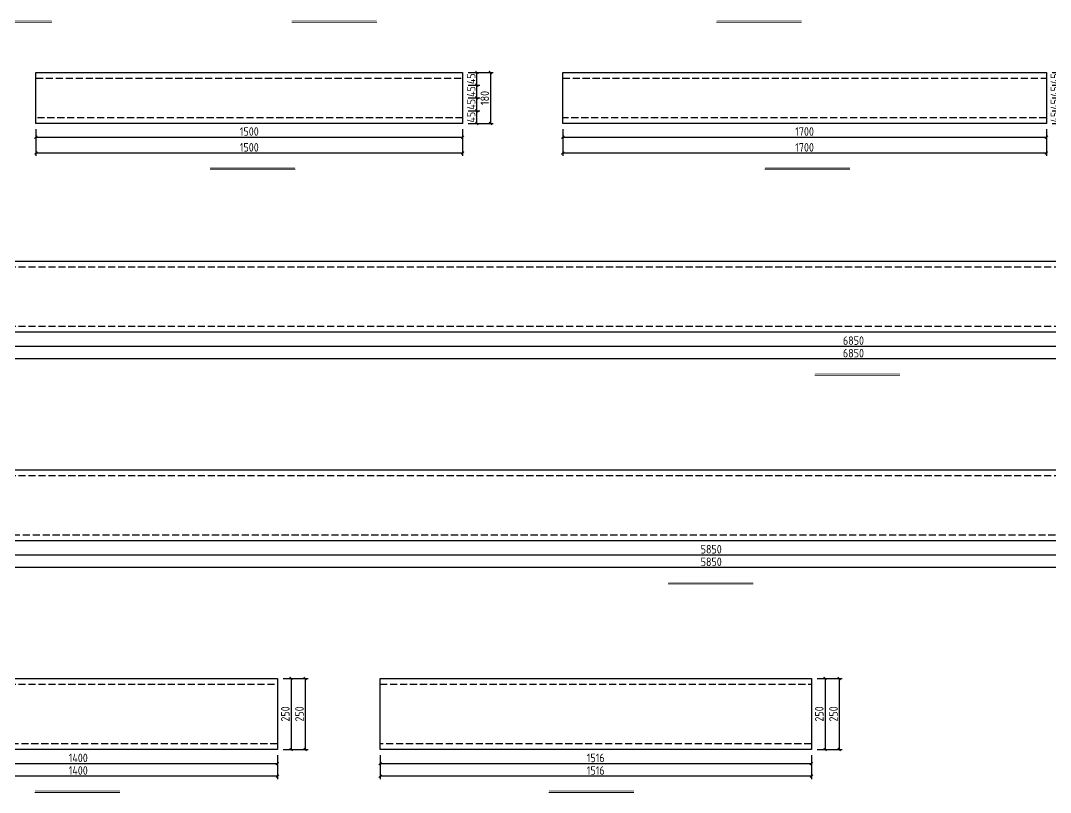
# Model space of a CAD drawing. Extents: x -196983 to 471790, y -783661 to 190401.
# Drawn here: x 218010 to 254210, y -159092 to -131962 of the extents above; entities that cross this region are included whole.
import ezdxf

# ---------------------------------------------------------------- set-up
doc = ezdxf.new("R2010")
doc.units = 0
doc.header["$LTSCALE"] = 1000
doc.header["$MEASUREMENT"] = 0
doc.linetypes.add('DASH', pattern=[0.35, 0.25, -0.1])
doc.layers.add('_TCH_MASK', color=7, linetype='Continuous')
doc.styles.get("Standard").update_dxf_attribs({"font": 'gbenor.shx', "bigfont": 'gbcbig.shx'})
doc.dimstyles.get("Standard").update_dxf_attribs({"dimscale": 100, "dimtxt": 3.5, "dimasz": 1, "dimexe": 2.5, "dimexo": 3, "dimgap": 1.5, "dimtad": 1, "dimdec": 0, "dimzin": 0, "dimdsep": 46, "dimtxsty": 'Standard', "dimblk": 'ARCHTICK', "dimcen": 0.09, "dimadec": 0, "dimazin": 0, "dimtfac": 1, "dimtdec": 0, "dimtix": 1, "dimtmove": 2, "dimatfit": 3, "dimfxl": 1, "dimtolj": 1, "dimtzin": 0, "dimarcsym": 0})

# ---------------------------------------------------------------- blocks, each defined once
blk = doc.blocks.new('_ArchTick')
at = {"color": 0, "linetype": 'ByBlock', "const_width": 0.4}
blk.add_lwpolyline([(-0.5, -0.5), (0.5, 0.5)], dxfattribs=at)
blk = doc.blocks.new('*D1241')
at = {"layer": '_TCH_MASK', "color": 0, "lineweight": -2}
for p, q in [((237068, -135782), (237068, -136718)), ((254068, -135782), (254068, -136718)), ((254068, -136618), (237068, -136618))]:
    blk.add_line(p, q, dxfattribs=at)
at = {"layer": 'Defpoints', "color": 0}
for p in [(237068, -135582), (254068, -135582), (237068, -136618)]:
    blk.add_point(p, dxfattribs=at)
at = {"layer": '_TCH_MASK', "color": 0, "lineweight": -2, "xscale": 100, "yscale": 100, "zscale": 100, "rotation": 180}
blk.add_blockref('_ArchTick', (237068, -136618), dxfattribs=at)
at = {"layer": '_TCH_MASK', "color": 0, "lineweight": -2, "xscale": 100, "yscale": 100, "zscale": 100}
blk.add_blockref('_ArchTick', (254068, -136618), dxfattribs=at)
at = {"layer": '_TCH_MASK', "color": 0, "lineweight": 15, "insert": (245568, -136418), "char_height": 300, "attachment_point": 5}
blk.add_mtext('\\A1;1700', dxfattribs=at)
blk = doc.blocks.new('*D1239')
at = {"layer": '_TCH_MASK', "color": 0, "lineweight": -2}
for p, q in [((254268, -135132), (254667, -135132)), ((254567, -135582), (254567, -135132)), ((254268, -135582), (254667, -135582))]:
    blk.add_line(p, q, dxfattribs=at)
at = {"layer": 'Defpoints', "color": 0}
for p in [(254068, -135132), (254567, -135132), (254068, -135582)]:
    blk.add_point(p, dxfattribs=at)
at = {"layer": '_TCH_MASK', "color": 0, "lineweight": -2, "xscale": 100, "yscale": 100, "zscale": 100}
for p, rotation in [((254567, -135132), 90), ((254567, -135582), 270)]:
    blk.add_blockref('_ArchTick', p, dxfattribs=dict(at, rotation=rotation))
at = {"layer": '_TCH_MASK', "color": 0, "lineweight": 15, "insert": (254367, -135357), "char_height": 300, "attachment_point": 5, "rotation": 90}
blk.add_mtext('\\A1;45', dxfattribs=at)
blk = doc.blocks.new('*D1242')
at = {"layer": '_TCH_MASK', "color": 0, "lineweight": -2}
for p, q in [((254268, -134682), (254667, -134682)), ((254567, -135132), (254567, -134682)), ((254268, -135132), (254667, -135132))]:
    blk.add_line(p, q, dxfattribs=at)
at = {"layer": 'Defpoints', "color": 0}
for p in [(254068, -134682), (254567, -134682), (254068, -135132)]:
    blk.add_point(p, dxfattribs=at)
at = {"layer": '_TCH_MASK', "color": 0, "lineweight": -2, "xscale": 100, "yscale": 100, "zscale": 100}
for p, rotation in [((254567, -134682), 90), ((254567, -135132), 270)]:
    blk.add_blockref('_ArchTick', p, dxfattribs=dict(at, rotation=rotation))
at = {"layer": '_TCH_MASK', "color": 0, "lineweight": 15, "insert": (254367, -134907), "char_height": 300, "attachment_point": 5, "rotation": 90}
blk.add_mtext('\\A1;45', dxfattribs=at)
blk = doc.blocks.new('*D1243')
at = {"layer": '_TCH_MASK', "color": 0, "lineweight": -2}
for p, q in [((254268, -134232), (254667, -134232)), ((254567, -134682), (254567, -134232)), ((254268, -134682), (254667, -134682))]:
    blk.add_line(p, q, dxfattribs=at)
at = {"layer": 'Defpoints', "color": 0}
for p in [(254068, -134232), (254567, -134232), (254068, -134682)]:
    blk.add_point(p, dxfattribs=at)
at = {"layer": '_TCH_MASK', "color": 0, "lineweight": -2, "xscale": 100, "yscale": 100, "zscale": 100}
for p, rotation in [((254567, -134232), 90), ((254567, -134682), 270)]:
    blk.add_blockref('_ArchTick', p, dxfattribs=dict(at, rotation=rotation))
at = {"layer": '_TCH_MASK', "color": 0, "lineweight": 15, "insert": (254367, -134457), "char_height": 300, "attachment_point": 5, "rotation": 90}
blk.add_mtext('\\A1;45', dxfattribs=at)
blk = doc.blocks.new('*D1244')
at = {"layer": '_TCH_MASK', "color": 0, "lineweight": -2}
for p, q in [((254268, -133782), (254667, -133782)), ((254567, -134232), (254567, -133782)), ((254268, -134232), (254667, -134232))]:
    blk.add_line(p, q, dxfattribs=at)
at = {"layer": 'Defpoints', "color": 0}
for p in [(254068, -133782), (254567, -133782), (254068, -134232)]:
    blk.add_point(p, dxfattribs=at)
at = {"layer": '_TCH_MASK', "color": 0, "lineweight": -2, "xscale": 100, "yscale": 100, "zscale": 100}
for p, rotation in [((254567, -133782), 90), ((254567, -134232), 270)]:
    blk.add_blockref('_ArchTick', p, dxfattribs=dict(at, rotation=rotation))
at = {"layer": '_TCH_MASK', "color": 0, "lineweight": 15, "insert": (254367, -134007), "char_height": 300, "attachment_point": 5, "rotation": 90}
blk.add_mtext('\\A1;45', dxfattribs=at)
blk = doc.blocks.new('*D1245')
at = {"layer": '_TCH_MASK', "color": 0, "lineweight": -2}
for p, q in [((254268, -133782), (255146, -133782)), ((255046, -133782), (255046, -135582)), ((254268, -135582), (255146, -135582))]:
    blk.add_line(p, q, dxfattribs=at)
at = {"layer": 'Defpoints', "color": 0}
for p in [(254068, -133782), (254068, -135582), (255046, -135582)]:
    blk.add_point(p, dxfattribs=at)
at = {"layer": '_TCH_MASK', "color": 0, "lineweight": -2, "xscale": 100, "yscale": 100, "zscale": 100}
for p, rotation in [((255046, -133782), 90), ((255046, -135582), 270)]:
    blk.add_blockref('_ArchTick', p, dxfattribs=dict(at, rotation=rotation))
at = {"layer": '_TCH_MASK', "color": 0, "lineweight": 15, "insert": (254846, -134682), "char_height": 300, "attachment_point": 5, "rotation": 90}
blk.add_mtext('\\A1;180', dxfattribs=at)
blk = doc.blocks.new('*D1240')
at = {"layer": '_TCH_MASK', "color": 0, "lineweight": -2}
for p, q in [((237068, -135782), (237068, -136161)), ((237068, -136061), (254068, -136061)), ((254068, -135782), (254068, -136161))]:
    blk.add_line(p, q, dxfattribs=at)
at = {"layer": 'Defpoints', "color": 0}
for p in [(237068, -135582), (254068, -135582), (254068, -136061)]:
    blk.add_point(p, dxfattribs=at)
at = {"layer": '_TCH_MASK', "color": 0, "lineweight": -2, "xscale": 100, "yscale": 100, "zscale": 100, "rotation": 180}
blk.add_blockref('_ArchTick', (237068, -136061), dxfattribs=at)
at = {"layer": '_TCH_MASK', "color": 0, "lineweight": -2, "xscale": 100, "yscale": 100, "zscale": 100}
blk.add_blockref('_ArchTick', (254068, -136061), dxfattribs=at)
at = {"layer": '_TCH_MASK', "color": 0, "lineweight": 15, "insert": (245568, -135861), "char_height": 300, "attachment_point": 5}
blk.add_mtext('\\A1;1700', dxfattribs=at)
blk = doc.blocks.new('*D1248')
at = {"layer": '_TCH_MASK', "color": 0, "lineweight": -2}
for p, q in [((218549, -135782), (218549, -136718)), ((233549, -135782), (233549, -136718)), ((233549, -136618), (218549, -136618))]:
    blk.add_line(p, q, dxfattribs=at)
at = {"layer": 'Defpoints', "color": 0}
for p in [(218549, -135582), (233549, -135582), (218549, -136618)]:
    blk.add_point(p, dxfattribs=at)
at = {"layer": '_TCH_MASK', "color": 0, "lineweight": -2, "xscale": 100, "yscale": 100, "zscale": 100, "rotation": 180}
blk.add_blockref('_ArchTick', (218549, -136618), dxfattribs=at)
at = {"layer": '_TCH_MASK', "color": 0, "lineweight": -2, "xscale": 100, "yscale": 100, "zscale": 100}
blk.add_blockref('_ArchTick', (233549, -136618), dxfattribs=at)
at = {"layer": '_TCH_MASK', "color": 0, "lineweight": 15, "insert": (226049, -136418), "char_height": 300, "attachment_point": 5}
blk.add_mtext('\\A1;1500', dxfattribs=at)
blk = doc.blocks.new('*D1246')
at = {"layer": '_TCH_MASK', "color": 0, "lineweight": -2}
for p, q in [((233749, -135132), (234148, -135132)), ((234048, -135582), (234048, -135132)), ((233749, -135582), (234148, -135582))]:
    blk.add_line(p, q, dxfattribs=at)
at = {"layer": 'Defpoints', "color": 0}
for p in [(233549, -135132), (234048, -135132), (233549, -135582)]:
    blk.add_point(p, dxfattribs=at)
at = {"layer": '_TCH_MASK', "color": 0, "lineweight": -2, "xscale": 100, "yscale": 100, "zscale": 100}
for p, rotation in [((234048, -135132), 90), ((234048, -135582), 270)]:
    blk.add_blockref('_ArchTick', p, dxfattribs=dict(at, rotation=rotation))
at = {"layer": '_TCH_MASK', "color": 0, "lineweight": 15, "insert": (233848, -135357), "char_height": 300, "attachment_point": 5, "rotation": 90}
blk.add_mtext('\\A1;45', dxfattribs=at)
blk = doc.blocks.new('*D1249')
at = {"layer": '_TCH_MASK', "color": 0, "lineweight": -2}
for p, q in [((233749, -134682), (234148, -134682)), ((234048, -135132), (234048, -134682)), ((233749, -135132), (234148, -135132))]:
    blk.add_line(p, q, dxfattribs=at)
at = {"layer": 'Defpoints', "color": 0}
for p in [(233549, -134682), (234048, -134682), (233549, -135132)]:
    blk.add_point(p, dxfattribs=at)
at = {"layer": '_TCH_MASK', "color": 0, "lineweight": -2, "xscale": 100, "yscale": 100, "zscale": 100}
for p, rotation in [((234048, -134682), 90), ((234048, -135132), 270)]:
    blk.add_blockref('_ArchTick', p, dxfattribs=dict(at, rotation=rotation))
at = {"layer": '_TCH_MASK', "color": 0, "lineweight": 15, "insert": (233848, -134907), "char_height": 300, "attachment_point": 5, "rotation": 90}
blk.add_mtext('\\A1;45', dxfattribs=at)
blk = doc.blocks.new('*D1250')
at = {"layer": '_TCH_MASK', "color": 0, "lineweight": -2}
for p, q in [((233749, -134232), (234148, -134232)), ((234048, -134682), (234048, -134232)), ((233749, -134682), (234148, -134682))]:
    blk.add_line(p, q, dxfattribs=at)
at = {"layer": 'Defpoints', "color": 0}
for p in [(233549, -134232), (234048, -134232), (233549, -134682)]:
    blk.add_point(p, dxfattribs=at)
at = {"layer": '_TCH_MASK', "color": 0, "lineweight": -2, "xscale": 100, "yscale": 100, "zscale": 100}
for p, rotation in [((234048, -134232), 90), ((234048, -134682), 270)]:
    blk.add_blockref('_ArchTick', p, dxfattribs=dict(at, rotation=rotation))
at = {"layer": '_TCH_MASK', "color": 0, "lineweight": 15, "insert": (233848, -134457), "char_height": 300, "attachment_point": 5, "rotation": 90}
blk.add_mtext('\\A1;45', dxfattribs=at)
blk = doc.blocks.new('*D1251')
at = {"layer": '_TCH_MASK', "color": 0, "lineweight": -2}
for p, q in [((233749, -133782), (234148, -133782)), ((234048, -134232), (234048, -133782)), ((233749, -134232), (234148, -134232))]:
    blk.add_line(p, q, dxfattribs=at)
at = {"layer": 'Defpoints', "color": 0}
for p in [(233549, -133782), (234048, -133782), (233549, -134232)]:
    blk.add_point(p, dxfattribs=at)
at = {"layer": '_TCH_MASK', "color": 0, "lineweight": -2, "xscale": 100, "yscale": 100, "zscale": 100}
for p, rotation in [((234048, -133782), 90), ((234048, -134232), 270)]:
    blk.add_blockref('_ArchTick', p, dxfattribs=dict(at, rotation=rotation))
at = {"layer": '_TCH_MASK', "color": 0, "lineweight": 15, "insert": (233848, -134007), "char_height": 300, "attachment_point": 5, "rotation": 90}
blk.add_mtext('\\A1;45', dxfattribs=at)
blk = doc.blocks.new('*D1252')
at = {"layer": '_TCH_MASK', "color": 0, "lineweight": -2}
for p, q in [((233749, -133782), (234627, -133782)), ((234527, -133782), (234527, -135582)), ((233749, -135582), (234627, -135582))]:
    blk.add_line(p, q, dxfattribs=at)
at = {"layer": 'Defpoints', "color": 0}
for p in [(233549, -133782), (233549, -135582), (234527, -135582)]:
    blk.add_point(p, dxfattribs=at)
at = {"layer": '_TCH_MASK', "color": 0, "lineweight": -2, "xscale": 100, "yscale": 100, "zscale": 100}
for p, rotation in [((234527, -133782), 90), ((234527, -135582), 270)]:
    blk.add_blockref('_ArchTick', p, dxfattribs=dict(at, rotation=rotation))
at = {"layer": '_TCH_MASK', "color": 0, "lineweight": 15, "insert": (234327, -134682), "char_height": 300, "attachment_point": 5, "rotation": 90}
blk.add_mtext('\\A1;180', dxfattribs=at)
blk = doc.blocks.new('*D1247')
at = {"layer": '_TCH_MASK', "color": 0, "lineweight": -2}
for p, q in [((218549, -135782), (218549, -136161)), ((218549, -136061), (233549, -136061)), ((233549, -135782), (233549, -136161))]:
    blk.add_line(p, q, dxfattribs=at)
at = {"layer": 'Defpoints', "color": 0}
for p in [(218549, -135582), (233549, -135582), (233549, -136061)]:
    blk.add_point(p, dxfattribs=at)
at = {"layer": '_TCH_MASK', "color": 0, "lineweight": -2, "xscale": 100, "yscale": 100, "zscale": 100, "rotation": 180}
blk.add_blockref('_ArchTick', (218549, -136061), dxfattribs=at)
at = {"layer": '_TCH_MASK', "color": 0, "lineweight": -2, "xscale": 100, "yscale": 100, "zscale": 100}
blk.add_blockref('_ArchTick', (233549, -136061), dxfattribs=at)
at = {"layer": '_TCH_MASK', "color": 0, "lineweight": 15, "insert": (226049, -135861), "char_height": 300, "attachment_point": 5}
blk.add_mtext('\\A1;1500', dxfattribs=at)
blk = doc.blocks.new('*D1271')
at = {"layer": '_TCH_MASK', "color": 0, "lineweight": -2}
for p, q in [((213037, -143116), (213037, -143511)), ((281537, -143116), (281537, -143511)), ((213037, -143411), (281537, -143411))]:
    blk.add_line(p, q, dxfattribs=at)
at = {"layer": 'Defpoints', "color": 0}
for p in [(213037, -142916), (281537, -142916), (281537, -143411)]:
    blk.add_point(p, dxfattribs=at)
at = {"layer": '_TCH_MASK', "color": 0, "lineweight": -2, "xscale": 100, "yscale": 100, "zscale": 100, "rotation": 180}
blk.add_blockref('_ArchTick', (213037, -143411), dxfattribs=at)
at = {"layer": '_TCH_MASK', "color": 0, "lineweight": -2, "xscale": 100, "yscale": 100, "zscale": 100}
blk.add_blockref('_ArchTick', (281537, -143411), dxfattribs=at)
at = {"layer": '_TCH_MASK', "color": 0, "lineweight": 15, "insert": (247287, -143211), "char_height": 300, "attachment_point": 5}
blk.add_mtext('\\A1;6850', dxfattribs=at)
blk = doc.blocks.new('*D1272')
at = {"layer": '_TCH_MASK', "color": 0, "lineweight": -2}
for p, q in [((213037, -143116), (213037, -143952)), ((281537, -143116), (281537, -143952)), ((281537, -143852), (213037, -143852))]:
    blk.add_line(p, q, dxfattribs=at)
at = {"layer": 'Defpoints', "color": 0}
for p in [(213037, -142916), (281537, -142916), (213037, -143852)]:
    blk.add_point(p, dxfattribs=at)
at = {"layer": '_TCH_MASK', "color": 0, "lineweight": -2, "xscale": 100, "yscale": 100, "zscale": 100, "rotation": 180}
blk.add_blockref('_ArchTick', (213037, -143852), dxfattribs=at)
at = {"layer": '_TCH_MASK', "color": 0, "lineweight": -2, "xscale": 100, "yscale": 100, "zscale": 100}
blk.add_blockref('_ArchTick', (281537, -143852), dxfattribs=at)
at = {"layer": '_TCH_MASK', "color": 0, "lineweight": 15, "insert": (247287, -143652), "char_height": 300, "attachment_point": 5}
blk.add_mtext('\\A1;6850', dxfattribs=at)
blk = doc.blocks.new('*D1274')
at = {"layer": '_TCH_MASK', "color": 0, "lineweight": -2}
for p, q in [((213037, -150450), (213037, -150845)), ((271537, -150450), (271537, -150845)), ((213037, -150745), (271537, -150745))]:
    blk.add_line(p, q, dxfattribs=at)
at = {"layer": 'Defpoints', "color": 0}
for p in [(213037, -150250), (271537, -150250), (271537, -150745)]:
    blk.add_point(p, dxfattribs=at)
at = {"layer": '_TCH_MASK', "color": 0, "lineweight": -2, "xscale": 100, "yscale": 100, "zscale": 100, "rotation": 180}
blk.add_blockref('_ArchTick', (213037, -150745), dxfattribs=at)
at = {"layer": '_TCH_MASK', "color": 0, "lineweight": -2, "xscale": 100, "yscale": 100, "zscale": 100}
blk.add_blockref('_ArchTick', (271537, -150745), dxfattribs=at)
at = {"layer": '_TCH_MASK', "color": 0, "lineweight": 15, "insert": (242287, -150545), "char_height": 300, "attachment_point": 5}
blk.add_mtext('\\A1;5850', dxfattribs=at)
blk = doc.blocks.new('*D1275')
at = {"layer": '_TCH_MASK', "color": 0, "lineweight": -2}
for p, q in [((213037, -150450), (213037, -151287)), ((271537, -150450), (271537, -151287)), ((271537, -151187), (213037, -151187))]:
    blk.add_line(p, q, dxfattribs=at)
at = {"layer": 'Defpoints', "color": 0}
for p in [(213037, -150250), (271537, -150250), (213037, -151187)]:
    blk.add_point(p, dxfattribs=at)
at = {"layer": '_TCH_MASK', "color": 0, "lineweight": -2, "xscale": 100, "yscale": 100, "zscale": 100, "rotation": 180}
blk.add_blockref('_ArchTick', (213037, -151187), dxfattribs=at)
at = {"layer": '_TCH_MASK', "color": 0, "lineweight": -2, "xscale": 100, "yscale": 100, "zscale": 100}
blk.add_blockref('_ArchTick', (271537, -151187), dxfattribs=at)
at = {"layer": '_TCH_MASK', "color": 0, "lineweight": 15, "insert": (242287, -150987), "char_height": 300, "attachment_point": 5}
blk.add_mtext('\\A1;5850', dxfattribs=at)
blk = doc.blocks.new('*D1265')
at = {"layer": '_TCH_MASK', "color": 0, "lineweight": -2}
for p, q in [((213037, -157784), (213037, -158179)), ((227037, -157784), (227037, -158179)), ((213037, -158079), (227037, -158079))]:
    blk.add_line(p, q, dxfattribs=at)
at = {"layer": 'Defpoints', "color": 0}
for p in [(213037, -157584), (227037, -157584), (227037, -158079)]:
    blk.add_point(p, dxfattribs=at)
at = {"layer": '_TCH_MASK', "color": 0, "lineweight": -2, "xscale": 100, "yscale": 100, "zscale": 100, "rotation": 180}
blk.add_blockref('_ArchTick', (213037, -158079), dxfattribs=at)
at = {"layer": '_TCH_MASK', "color": 0, "lineweight": -2, "xscale": 100, "yscale": 100, "zscale": 100}
blk.add_blockref('_ArchTick', (227037, -158079), dxfattribs=at)
at = {"layer": '_TCH_MASK', "color": 0, "lineweight": 15, "insert": (220037, -157879), "char_height": 300, "attachment_point": 5}
blk.add_mtext('\\A1;1400', dxfattribs=at)
blk = doc.blocks.new('*D1266')
at = {"layer": '_TCH_MASK', "color": 0, "lineweight": -2}
for p, q in [((213037, -157784), (213037, -158621)), ((227037, -157784), (227037, -158621)), ((227037, -158521), (213037, -158521))]:
    blk.add_line(p, q, dxfattribs=at)
at = {"layer": 'Defpoints', "color": 0}
for p in [(213037, -157584), (227037, -157584), (213037, -158521)]:
    blk.add_point(p, dxfattribs=at)
at = {"layer": '_TCH_MASK', "color": 0, "lineweight": -2, "xscale": 100, "yscale": 100, "zscale": 100, "rotation": 180}
blk.add_blockref('_ArchTick', (213037, -158521), dxfattribs=at)
at = {"layer": '_TCH_MASK', "color": 0, "lineweight": -2, "xscale": 100, "yscale": 100, "zscale": 100}
blk.add_blockref('_ArchTick', (227037, -158521), dxfattribs=at)
at = {"layer": '_TCH_MASK', "color": 0, "lineweight": 15, "insert": (220037, -158321), "char_height": 300, "attachment_point": 5}
blk.add_mtext('\\A1;1400', dxfattribs=at)
blk = doc.blocks.new('*D1261')
at = {"layer": '_TCH_MASK', "color": 0, "lineweight": -2}
for p, q in [((227237, -155084), (227616, -155084)), ((227516, -155084), (227516, -157584)), ((227237, -157584), (227616, -157584))]:
    blk.add_line(p, q, dxfattribs=at)
at = {"layer": 'Defpoints', "color": 0}
for p in [(227037, -155084), (227037, -157584), (227516, -157584)]:
    blk.add_point(p, dxfattribs=at)
at = {"layer": '_TCH_MASK', "color": 0, "lineweight": -2, "xscale": 100, "yscale": 100, "zscale": 100}
for p, rotation in [((227516, -155084), 90), ((227516, -157584), 270)]:
    blk.add_blockref('_ArchTick', p, dxfattribs=dict(at, rotation=rotation))
at = {"layer": '_TCH_MASK', "color": 0, "lineweight": 15, "insert": (227316, -156334), "char_height": 300, "attachment_point": 5, "rotation": 90}
blk.add_mtext('\\A1;250', dxfattribs=at)
blk = doc.blocks.new('*D1267')
at = {"layer": '_TCH_MASK', "color": 0, "lineweight": -2}
for p, q in [((227237, -155084), (228114, -155084)), ((228014, -155084), (228014, -157584)), ((227237, -157584), (228114, -157584))]:
    blk.add_line(p, q, dxfattribs=at)
at = {"layer": 'Defpoints', "color": 0}
for p in [(227037, -155084), (227037, -157584), (228014, -157584)]:
    blk.add_point(p, dxfattribs=at)
at = {"layer": '_TCH_MASK', "color": 0, "lineweight": -2, "xscale": 100, "yscale": 100, "zscale": 100}
for p, rotation in [((228014, -155084), 90), ((228014, -157584), 270)]:
    blk.add_blockref('_ArchTick', p, dxfattribs=dict(at, rotation=rotation))
at = {"layer": '_TCH_MASK', "color": 0, "lineweight": 15, "insert": (227814, -156334), "char_height": 300, "attachment_point": 5, "rotation": 90}
blk.add_mtext('\\A1;250', dxfattribs=at)
blk = doc.blocks.new('*D1268')
at = {"layer": '_TCH_MASK', "color": 0, "lineweight": -2}
for p, q in [((230648, -157784), (230648, -158179)), ((245808, -157784), (245808, -158179)), ((230648, -158079), (245808, -158079))]:
    blk.add_line(p, q, dxfattribs=at)
at = {"layer": 'Defpoints', "color": 0}
for p in [(230648, -157584), (245808, -157584), (245808, -158079)]:
    blk.add_point(p, dxfattribs=at)
at = {"layer": '_TCH_MASK', "color": 0, "lineweight": -2, "xscale": 100, "yscale": 100, "zscale": 100, "rotation": 180}
blk.add_blockref('_ArchTick', (230648, -158079), dxfattribs=at)
at = {"layer": '_TCH_MASK', "color": 0, "lineweight": -2, "xscale": 100, "yscale": 100, "zscale": 100}
blk.add_blockref('_ArchTick', (245808, -158079), dxfattribs=at)
at = {"layer": '_TCH_MASK', "color": 0, "lineweight": 15, "insert": (238228, -157879), "char_height": 300, "attachment_point": 5}
blk.add_mtext('\\A1;1516', dxfattribs=at)
blk = doc.blocks.new('*D1269')
at = {"layer": '_TCH_MASK', "color": 0, "lineweight": -2}
for p, q in [((230648, -157784), (230648, -158621)), ((245808, -157784), (245808, -158621)), ((245808, -158521), (230648, -158521))]:
    blk.add_line(p, q, dxfattribs=at)
at = {"layer": 'Defpoints', "color": 0}
for p in [(230648, -157584), (245808, -157584), (230648, -158521)]:
    blk.add_point(p, dxfattribs=at)
at = {"layer": '_TCH_MASK', "color": 0, "lineweight": -2, "xscale": 100, "yscale": 100, "zscale": 100, "rotation": 180}
blk.add_blockref('_ArchTick', (230648, -158521), dxfattribs=at)
at = {"layer": '_TCH_MASK', "color": 0, "lineweight": -2, "xscale": 100, "yscale": 100, "zscale": 100}
blk.add_blockref('_ArchTick', (245808, -158521), dxfattribs=at)
at = {"layer": '_TCH_MASK', "color": 0, "lineweight": 15, "insert": (238228, -158321), "char_height": 300, "attachment_point": 5}
blk.add_mtext('\\A1;1516', dxfattribs=at)
blk = doc.blocks.new('*D1262')
at = {"layer": '_TCH_MASK', "color": 0, "lineweight": -2}
for p, q in [((246008, -155084), (246387, -155084)), ((246287, -155084), (246287, -157584)), ((246008, -157584), (246387, -157584))]:
    blk.add_line(p, q, dxfattribs=at)
at = {"layer": 'Defpoints', "color": 0}
for p in [(245808, -155084), (245808, -157584), (246287, -157584)]:
    blk.add_point(p, dxfattribs=at)
at = {"layer": '_TCH_MASK', "color": 0, "lineweight": -2, "xscale": 100, "yscale": 100, "zscale": 100}
for p, rotation in [((246287, -155084), 90), ((246287, -157584), 270)]:
    blk.add_blockref('_ArchTick', p, dxfattribs=dict(at, rotation=rotation))
at = {"layer": '_TCH_MASK', "color": 0, "lineweight": 15, "insert": (246087, -156334), "char_height": 300, "attachment_point": 5, "rotation": 90}
blk.add_mtext('\\A1;250', dxfattribs=at)
blk = doc.blocks.new('*D1270')
at = {"layer": '_TCH_MASK', "color": 0, "lineweight": -2}
for p, q in [((246008, -155084), (246885, -155084)), ((246785, -155084), (246785, -157584)), ((246008, -157584), (246885, -157584))]:
    blk.add_line(p, q, dxfattribs=at)
at = {"layer": 'Defpoints', "color": 0}
for p in [(245808, -155084), (245808, -157584), (246785, -157584)]:
    blk.add_point(p, dxfattribs=at)
at = {"layer": '_TCH_MASK', "color": 0, "lineweight": -2, "xscale": 100, "yscale": 100, "zscale": 100}
for p, rotation in [((246785, -155084), 90), ((246785, -157584), 270)]:
    blk.add_blockref('_ArchTick', p, dxfattribs=dict(at, rotation=rotation))
at = {"layer": '_TCH_MASK', "color": 0, "lineweight": 15, "insert": (246585, -156334), "char_height": 300, "attachment_point": 5, "rotation": 90}
blk.add_mtext('\\A1;250', dxfattribs=at)

msp = doc.modelspace()

# ---------------------------------------------------------------- linework, layer by layer
at = {"color": 3}
for p, q in [((218549.2, -133781.7), (233549.2, -133781.7)), ((218549.2, -135581.7), (218549.2, -133781.7)), ((233549.2, -133781.7), (233549.2, -135581.7)), ((237068, -133781.7), (254068, -133781.7)), ((237068, -135581.7), (237068, -133781.7)), ((254068, -133781.7), (254068, -135581.7)), ((233549.2, -135581.7), (218549.2, -135581.7)), ((254068, -135581.7), (237068, -135581.7))]:
    msp.add_line(p, q, dxfattribs=at)
at = {"color": 3, "linetype": 'DASH'}
for p, q in [((218549.2, -133981.7), (233549.2, -133981.7)), ((237068, -133981.7), (254068, -133981.7)), ((233549.2, -135381.7), (218549.2, -135381.7)), ((254068, -135381.7), (237068, -135381.7))]:
    msp.add_line(p, q, dxfattribs=at)
at = {"color": 0}
for p, q in [((213037.2, -140415.9), (281537.2, -140415.9)), ((281537.2, -142915.9), (213037.2, -142915.9)), ((213037.2, -147750.1), (271537.2, -147750.1)), ((271537.2, -150250.1), (213037.2, -150250.1)), ((213037.2, -155084.2), (227037.2, -155084.2)), ((227037.2, -155084.2), (227037.2, -157584.2)), ((227037.2, -155084.2), (227037.2, -157584.2)), ((230647.9, -155084.2), (245807.9, -155084.2)), ((230647.9, -157584.2), (230647.9, -155084.2)), ((245807.9, -155084.2), (245807.9, -157584.2)), ((245807.9, -155084.2), (245807.9, -157584.2)), ((227037.2, -157584.2), (213037.2, -157584.2)), ((245807.9, -157584.2), (230647.9, -157584.2))]:
    msp.add_line(p, q, dxfattribs=at)
at = {"color": 0, "linetype": 'DASH'}
for p, q in [((213037.2, -140615.9), (281537.2, -140615.9)), ((281537.2, -142715.9), (213037.2, -142715.9)), ((213037.2, -147950.1), (271537.2, -147950.1)), ((271537.2, -150050.1), (213037.2, -150050.1)), ((213037.2, -155284.2), (227037.2, -155284.2)), ((230647.9, -155284.2), (245807.9, -155284.2)), ((227037.2, -157384.2), (213037.2, -157384.2)), ((245807.9, -157384.2), (230647.9, -157384.2))]:
    msp.add_line(p, q, dxfattribs=at)
at = {"layer": '_TCH_MASK', "lineweight": 15}
for p, q in [((219103, -132017.7), (216115.8, -132017.7)), ((230530.6, -132017.7), (227543.4, -132017.7)), ((245464.3, -132017.7), (242477.1, -132017.7)), ((227660.4, -137188.5), (224673.2, -137188.5)), ((247164, -137188.5), (244176.7, -137188.5)), ((248919.7, -144423.3), (245932.5, -144423.3)), ((243763, -151757.5), (240775.8, -151757.5)), ((221502.4, -159091.6), (218515.2, -159091.6)), ((239569.1, -159091.6), (236581.9, -159091.6))]:
    msp.add_line(p, q, dxfattribs=at)
at = {"layer": '_TCH_MASK', "lineweight": 15, "const_width": 20}
for points in [[(216115.8, -131972.4), (219103, -131972.4)], [(227543.4, -131972.4), (230530.6, -131972.4)], [(242477.1, -131972.4), (245464.3, -131972.4)], [(224673.2, -137143.2), (227660.4, -137143.2)], [(244176.7, -137143.2), (247164, -137143.2)], [(245932.5, -144378), (248919.7, -144378)], [(240775.8, -151712.1), (243763, -151712.1)], [(218515.2, -159046.3), (221502.4, -159046.3)], [(236581.9, -159046.3), (239569.1, -159046.3)]]:
    msp.add_lwpolyline(points, dxfattribs=at)

# ---------------------------------------------------------------- dimensions: what is measured, and where the dimension line sits
at = {"layer": '_TCH_MASK', "lineweight": 15}
for base, p1, p2, angle, picture, middle in [((234047.7, -133781.7), (233549.2, -134231.7), (233549.2, -133781.7), 90, '*D1251', (233847.7, -134006.7)), ((234526.8, -135581.7), (233549.2, -133781.7), (233549.2, -135581.7), 90, '*D1252', (234326.8, -134681.7)), ((254566.5, -133781.7), (254068, -134231.7), (254068, -133781.7), 90, '*D1244', (254366.5, -134006.7)), ((255045.6, -135581.7), (254068, -133781.7), (254068, -135581.7), 90, '*D1245', (254845.6, -134681.7)), ((234047.7, -134231.7), (233549.2, -134681.7), (233549.2, -134231.7), 90, '*D1250', (233847.7, -134456.7)), ((254566.5, -134231.7), (254068, -134681.7), (254068, -134231.7), 90, '*D1243', (254366.5, -134456.7)), ((234047.7, -134681.7), (233549.2, -135131.7), (233549.2, -134681.7), 90, '*D1249', (233847.7, -134906.7)), ((254566.5, -134681.7), (254068, -135131.7), (254068, -134681.7), 90, '*D1242', (254366.5, -134906.7)), ((234047.7, -135131.7), (233549.2, -135581.7), (233549.2, -135131.7), 90, '*D1246', (233847.7, -135356.7)), ((254566.5, -135131.7), (254068, -135581.7), (254068, -135131.7), 90, '*D1239', (254366.5, -135356.7)), ((227515.9, -157584.2), (227037.2, -155084.2), (227037.2, -157584.2), 270, '*D1261', (227315.9, -156334.2)), ((228014, -157584.2), (227037.2, -155084.2), (227037.2, -157584.2), 90, '*D1267', (227814, -156334.2)), ((246286.6, -157584.2), (245807.9, -155084.2), (245807.9, -157584.2), 270, '*D1262', (246086.6, -156334.2)), ((246784.7, -157584.2), (245807.9, -155084.2), (245807.9, -157584.2), 90, '*D1270', (246584.7, -156334.2))]:
    dim = msp.add_linear_dim(base=base, p1=p1, p2=p2, angle=angle, dimstyle='Standard', override={"dimtxt": 3, "dimexe": 1, "dimexo": 2, "dimgap": 0.5, "dimlfac": 0.1}, dxfattribs=at)
    dim.commit()
    dim.dimension.update_dxf_attribs({"geometry": picture, "text_midpoint": middle})
for base, p1, p2, picture, middle in [((218549.2, -136617.8), (233549.2, -135581.7), (218549.2, -135581.7), '*D1248', (226049.2, -136417.8)), ((233549.2, -136060.6), (218549.2, -135581.7), (233549.2, -135581.7), '*D1247', (226049.2, -135860.6)), ((237068, -136617.8), (254068, -135581.7), (237068, -135581.7), '*D1241', (245568, -136417.8)), ((254068, -136060.6), (237068, -135581.7), (254068, -135581.7), '*D1240', (245568, -135860.6)), ((281537.2, -143410.6), (213037.2, -142915.9), (281537.2, -142915.9), '*D1271', (247287.2, -143210.6)), ((213037.2, -143852.5), (281537.2, -142915.9), (213037.2, -142915.9), '*D1272', (247287.2, -143652.5)), ((271537.2, -150744.8), (213037.2, -150250.1), (271537.2, -150250.1), '*D1274', (242287.2, -150544.8)), ((213037.2, -151186.7), (271537.2, -150250.1), (213037.2, -150250.1), '*D1275', (242287.2, -150986.7)), ((227037.2, -158079), (213037.2, -157584.2), (227037.2, -157584.2), '*D1265', (220037.2, -157879)), ((213037.2, -158520.8), (227037.2, -157584.2), (213037.2, -157584.2), '*D1266', (220037.2, -158320.8)), ((245807.9, -158079), (230647.9, -157584.2), (245807.9, -157584.2), '*D1268', (238227.9, -157879)), ((230647.9, -158520.8), (245807.9, -157584.2), (230647.9, -157584.2), '*D1269', (238227.9, -158320.8))]:
    dim = msp.add_linear_dim(base=base, p1=p1, p2=p2, dimstyle='Standard', override={"dimtxt": 3, "dimexe": 1, "dimexo": 2, "dimgap": 0.5, "dimlfac": 0.1}, dxfattribs=at)
    dim.commit()
    dim.dimension.update_dxf_attribs({"geometry": picture, "text_midpoint": middle})

doc.saveas('drawing.dxf')
